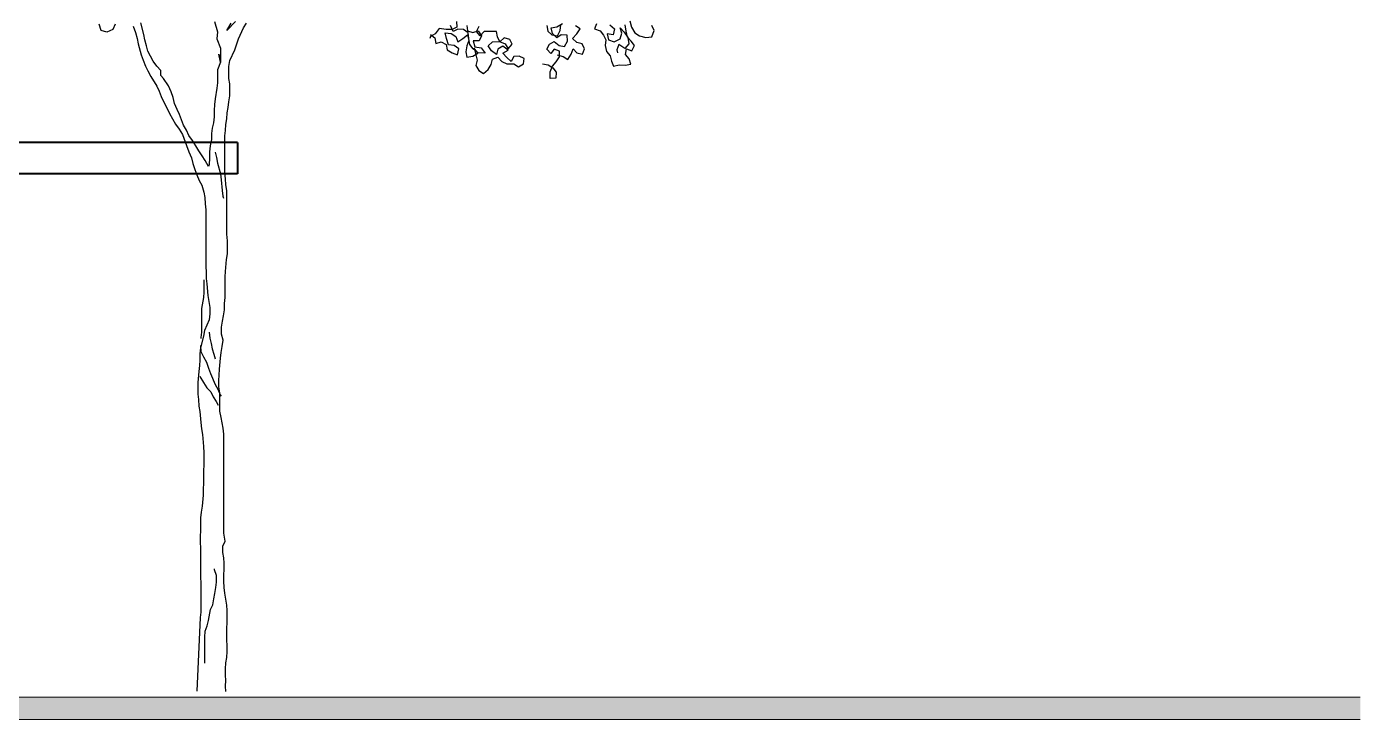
# Model space of a CAD drawing. Header units: millimetres. Extents: x 1564 to 2013, y 216 to 285.
# Drawn here: x 1717.69 to 1728.38, y 220.52 to 226.08 of the extents above; entities that cross this region are included whole.
import ezdxf

# ---------------------------------------------------------------- set-up
doc = ezdxf.new("R2010")
doc.units = ezdxf.units.MM
doc.header["$LTSCALE"] = 10
doc.layers.get('0').update_dxf_attribs({"color": 90})
for name, color, linetype, lineweight in [('pn 02', 16, 'Continuous', 20), ('PN 06', 1, 'Continuous', 40), ('PN-01', 90, 'Continuous', 13)]:
    doc.layers.add(name, color=color, linetype=linetype, lineweight=lineweight)
doc.layers.add('ÁRVORE PRESERVADA', color=252, linetype='Continuous')

# ---------------------------------------------------------------- blocks, each defined once
blk = doc.blocks.new('A$C338F7350')
for points in [[(5.419, 6.717), (5.331, 6.628), (5.375, 6.702)], [(5.322, 0), (5.317, 0.054), (5.322, 0.109), (5.317, 0.163), (5.317, 0.227), (5.321, 0.287), (5.331, 0.341), (5.336, 0.4), (5.336, 0.46), (5.331, 0.514), (5.331, 0.633), (5.336, 0.687), (5.336, 0.811), (5.331, 0.865), (5.311, 0.984), (5.306, 1.043), (5.301, 1.107), (5.301, 1.166), (5.306, 1.226), (5.306, 1.285), (5.301, 1.339), (5.291, 1.394), (5.291, 1.458), (5.315, 1.507), (5.301, 1.587), (5.3, 2.58), (5.295, 2.639), (5.275, 2.748), (5.26, 2.812), (5.26, 2.995), (5.25, 3.054), (5.25, 3.119), (5.255, 3.173), (5.259, 3.232), (5.269, 3.341), (5.274, 3.4), (5.284, 3.46), (5.294, 3.524), (5.279, 3.583), (5.279, 3.652), (5.289, 3.712), (5.299, 3.766), (5.308, 3.825), (5.308, 3.89), (5.313, 3.949), (5.313, 4.157), (5.318, 4.211), (5.328, 4.33), (5.338, 4.389), (5.337, 4.517), (5.332, 4.587), (5.332, 5.022), (5.322, 5.081), (5.317, 5.14), (5.312, 5.204), (5.312, 5.57), (5.317, 5.625), (5.321, 5.684), (5.331, 5.743), (5.336, 5.802), (5.346, 5.857), (5.351, 5.911), (5.361, 5.971), (5.361, 6.094), (5.351, 6.148), (5.351, 6.267), (5.36, 6.326), (5.41, 6.435), (5.449, 6.544), (5.499, 6.653), (5.528, 6.702)], [(8.642, 6.383), (8.703, 6.368), (8.75, 6.338), (8.781, 6.392), (8.801, 6.445), (8.838, 6.403), (8.896, 6.392), (8.916, 6.445), (8.892, 6.494), (8.838, 6.507), (8.797, 6.546), (8.838, 6.594), (8.872, 6.643), (8.825, 6.673)], [(9.036, 6.696), (9.016, 6.643), (9.073, 6.626), (9.105, 6.582), (9.129, 6.533), (9.122, 6.477), (9.136, 6.416), (9.172, 6.374), (9.188, 6.32), (9.207, 6.269), (9.262, 6.284), (9.322, 6.28), (9.379, 6.291), (9.363, 6.345), (9.327, 6.387), (9.338, 6.445), (9.39, 6.425), (9.417, 6.476), (9.385, 6.52), (9.348, 6.561), (9.335, 6.622), (9.325, 6.686)], [(9.371, 6.725), (9.387, 6.66), (9.42, 6.605), (9.467, 6.575), (9.531, 6.556), (9.59, 6.563), (9.613, 6.629), (9.59, 6.678)], [(4.213, 6.691), (4.189, 6.637), (4.13, 6.612), (4.07, 6.627), (4.05, 6.691)], [(8.494, 6.294), (8.552, 6.283), (8.599, 6.253), (8.631, 6.209), (8.627, 6.149), (8.572, 6.145), (8.571, 6.213), (8.596, 6.269), (8.632, 6.314), (8.666, 6.363), (8.665, 6.42), (8.613, 6.441), (8.577, 6.396), (8.537, 6.441), (8.564, 6.492), (8.613, 6.516), (8.661, 6.476), (8.717, 6.469), (8.744, 6.52), (8.741, 6.582), (8.681, 6.586), (8.637, 6.553), (8.594, 6.597), (8.583, 6.653), (8.639, 6.665), (8.694, 6.698)], [(8.538, 6.679), (8.55, 6.622), (8.59, 6.583), (8.646, 6.576), (8.673, 6.627), (8.68, 6.683)], [(9.17, 6.685), (9.218, 6.644), (9.202, 6.583), (9.144, 6.594), (9.158, 6.533), (9.214, 6.515), (9.272, 6.544), (9.29, 6.601), (9.274, 6.655), (9.313, 6.61), (9.351, 6.557), (9.36, 6.494), (9.32, 6.446), (9.261, 6.486), (9.241, 6.433), (9.248, 6.403)], [(5.149, 5.264), (5.114, 5.323), (5.085, 5.372), (5.05, 5.422), (5.02, 5.471), (4.986, 5.525), (4.951, 5.575), (4.926, 5.629), (4.896, 5.679), (4.857, 5.787), (4.832, 5.837), (4.807, 5.896), (4.792, 5.955), (4.773, 6.014), (4.748, 6.074), (4.698, 6.148), (4.669, 6.177), (4.669, 6.227), (4.629, 6.271), (4.594, 6.321), (4.565, 6.37), (4.54, 6.42), (4.525, 6.474), (4.51, 6.533), (4.5, 6.588), (4.47, 6.706)], [(5.207, 6.717), (5.237, 6.613), (5.232, 6.544), (5.266, 6.45), (5.267, 6.311), (5.252, 6.391), (5.267, 6.311), (5.237, 6.232), (5.237, 6.104), (5.232, 6.05), (5.213, 5.941), (5.208, 5.886), (5.203, 5.827), (5.203, 5.763), (5.198, 5.703), (5.183, 5.649), (5.178, 5.595), (5.178, 5.535), (5.164, 5.471), (5.159, 5.412), (5.159, 5.348), (5.154, 5.283), (5.149, 5.264)], [(4.391, 6.671), (4.416, 6.607), (4.431, 6.548), (4.441, 6.494), (4.471, 6.385), (4.491, 6.331), (4.515, 6.271), (4.54, 6.222), (4.57, 6.168), (4.629, 6.069), (4.654, 6.019), (4.674, 5.965), (4.758, 5.797), (4.817, 5.688), (4.852, 5.639), (4.887, 5.585), (4.926, 5.476), (4.951, 5.412), (4.976, 5.352), (4.991, 5.293), (5.011, 5.234), (5.03, 5.179), (5.055, 5.125), (5.08, 5.076), (5.1, 5.007), (5.11, 4.952), (5.115, 4.888), (5.12, 4.829), (5.12, 4.26), (5.125, 4.206), (5.125, 4.142), (5.13, 4.087), (5.14, 3.969), (5.16, 3.85), (5.16, 3.786), (5.155, 3.726), (5.106, 3.618), (5.096, 3.563), (5.067, 3.445), (5.062, 3.385), (5.062, 3.321), (5.057, 3.267), (5.052, 3.207), (5.042, 3.099), (5.042, 2.98), (5.047, 2.926), (5.052, 2.861), (5.062, 2.807), (5.072, 2.698), (5.077, 2.634), (5.087, 2.575), (5.097, 2.456), (5.102, 2.392), (5.102, 2.268), (5.097, 2.214), (5.097, 2.086), (5.093, 2.031), (5.093, 1.967), (5.083, 1.858), (5.073, 1.799), (5.068, 1.74), (5.068, 1.611), (5.063, 1.557), (5.063, 1.497), (5.068, 1.438), (5.069, 0.796), (5.064, 0.741), (5.03, 0.002)], [(7.371, 6.588), (7.415, 6.553), (7.425, 6.499), (7.48, 6.514), (7.529, 6.489), (7.539, 6.435), (7.588, 6.405), (7.643, 6.385), (7.658, 6.445), (7.608, 6.479), (7.554, 6.484), (7.534, 6.548), (7.519, 6.603), (7.578, 6.598), (7.628, 6.568), (7.648, 6.514), (7.697, 6.549), (7.742, 6.583), (7.756, 6.529), (7.737, 6.474), (7.727, 6.415), (7.737, 6.361), (7.796, 6.371), (7.846, 6.4), (7.811, 6.45), (7.841, 6.331), (7.826, 6.277), (7.856, 6.227), (7.905, 6.198), (7.949, 6.237), (7.979, 6.287), (7.994, 6.341), (8.048, 6.361), (8.088, 6.317), (8.137, 6.292), (8.206, 6.292), (8.256, 6.262), (8.305, 6.292), (8.31, 6.346), (8.261, 6.371), (8.206, 6.366), (8.182, 6.317), (8.137, 6.356), (8.098, 6.401), (8.152, 6.43), (8.098, 6.47), (8.048, 6.44), (8.033, 6.386), (7.984, 6.425), (7.949, 6.475), (7.994, 6.514), (8.063, 6.519), (8.122, 6.495), (8.152, 6.445), (8.191, 6.49), (8.167, 6.539), (8.112, 6.554), (8.068, 6.514), (8.043, 6.564), (8.033, 6.618), (7.91, 6.618), (7.87, 6.573), (7.835, 6.618), (7.86, 6.672)], [(7.737, 6.677), (7.742, 6.623), (7.796, 6.608), (7.85, 6.623), (7.885, 6.573), (7.86, 6.524), (7.801, 6.524), (7.816, 6.465), (7.88, 6.455), (7.92, 6.4), (7.846, 6.405), (7.801, 6.445), (7.766, 6.489), (7.756, 6.549), (7.751, 6.603), (7.702, 6.638), (7.648, 6.642), (7.598, 6.618), (7.573, 6.677)], [(7.633, 6.717), (7.638, 6.662), (7.588, 6.637), (7.529, 6.637), (7.46, 6.647), (7.42, 6.593), (7.371, 6.568), (7.366, 6.548)], [(5.213, 5.407), (5.228, 5.353), (5.238, 5.298), (5.268, 5.19), (5.273, 5.13), (5.283, 5.022), (5.292, 4.967), (5.297, 4.947)], [(5.101, 4.127), (5.101, 4.003), (5.096, 3.949), (5.076, 3.84), (5.076, 3.603), (5.071, 3.548), (5.071, 3.539)], [(5.155, 3.603), (5.16, 3.544), (5.175, 3.489), (5.185, 3.435), (5.2, 3.381), (5.215, 3.336)], [(5.067, 3.469), (5.072, 3.41), (5.096, 3.356), (5.126, 3.301), (5.146, 3.242), (5.166, 3.188), (5.215, 3.079), (5.24, 3.03), (5.265, 2.975), (5.275, 2.961)], [(5.062, 3.158), (5.097, 3.099), (5.131, 3.044), (5.171, 3.005), (5.195, 2.955), (5.225, 2.906), (5.245, 2.872)], [(5.109, 0.282), (5.109, 0.543), (5.114, 0.603), (5.133, 0.657), (5.148, 0.712), (5.168, 0.82), (5.192, 0.87), (5.202, 0.929), (5.212, 0.983), (5.222, 1.043), (5.227, 1.097), (5.227, 1.161), (5.207, 1.221), (5.207, 1.231)]]:
    blk.add_lwpolyline(points)

msp = doc.modelspace()

# ---------------------------------------------------------------- hatches: boundary and pattern name
at = {"layer": 'pn 02'}
h = msp.add_hatch(color=256, dxfattribs=at)
h.paths.add_polyline_path([(1711.255, 220.7), (1705.255, 220.7), (1705.255, 220.523), (1711.255, 220.523)])
h.paths.add_polyline_path([(1717.255, 220.7), (1711.255, 220.7), (1711.255, 220.523), (1717.255, 220.523)])
h.paths.add_polyline_path([(1728.383, 220.7), (1717.255, 220.7), (1717.255, 220.523), (1728.383, 220.523)])

# ---------------------------------------------------------------- linework, layer by layer
at = {"layer": 'PN 06'}
for p, q in [((1719.38, 225.15), (1696.255, 225.15)), ((1719.38, 225.15), (1719.38, 224.9)), ((1719.38, 224.9), (1696.755, 224.9))]:
    msp.add_line(p, q, dxfattribs=at)
at = {"layer": 'PN-01'}
for p, q in [((1632.321, 220.7), (1728.383, 220.7)), ((1632.321, 220.523), (1728.383, 220.523))]:
    msp.add_line(p, q, dxfattribs=at)

# ---------------------------------------------------------------- block references
at = {"layer": 'ÁRVORE PRESERVADA', "xscale": 0.7999999999999545, "yscale": 0.8000000000001819, "zscale": 0.8}
msp.add_blockref('A$C338F7350', (1715.03, 220.747), dxfattribs=at)

doc.saveas('drawing.dxf')
